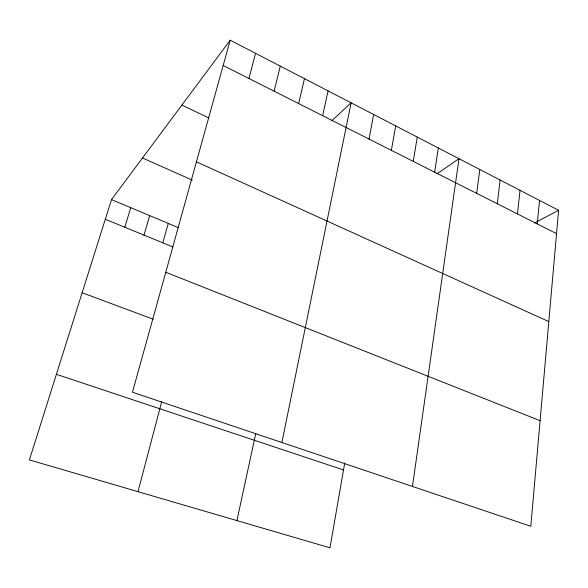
<?xml version="1.0" encoding="UTF-8"?>
<svg xmlns="http://www.w3.org/2000/svg" width="588" height="588" viewBox="0 0 588 588"><rect width="100%" height="100%" fill="white"/><g stroke="black" fill="none" stroke-linecap="round" stroke-linejoin="round"><path stroke-width="0.88" d="M558.6 210.306L530.81 526.275L132.462 392.225L230.202 40.19L558.6 210.306L534.367 223.043M537.226 223.903L539.527 200.42M517.477 213.944L520.042 190.328M497.301 203.764L500.131 180.016M476.67 193.356L479.786 169.476M412.46 486.445L458.993 158.709L436.862 173.886M434.65 172.166L438.354 148.014M413.254 161.369L417.267 137.092M344.722 462.976L329.978 547.81L29.4 459.912L111.514 199.604L230.202 40.19M391.373 150.33L395.709 125.928M368.992 139.047L373.667 114.506M281.895 442.507L351.117 102.826L331.669 120.856M322.658 115.674L328.053 90.875M236.92 520.593L255.802 433.363M298.675 103.576L304.444 78.652M274.111 91.184L280.285 66.135M248.952 78.498L255.545 53.317M138.011 491.671L161.685 401.678M162.795 242.807L168.286 223.418M143.964 235.097L149.683 215.612M124.803 227.255L130.764 207.682M56.404 374.313L343.51 469.966M82.136 292.728L153.24 319.24M165.772 272.259L540.093 420.692M105.311 219.273L172.894 246.938M111.514 199.604L178.26 227.6M142.487 158.003L192.335 180.134M196.429 161.825L548.81 321.607M181.876 105.105L208.85 117.96M223.183 65.496L556.549 233.649"/></g></svg>
